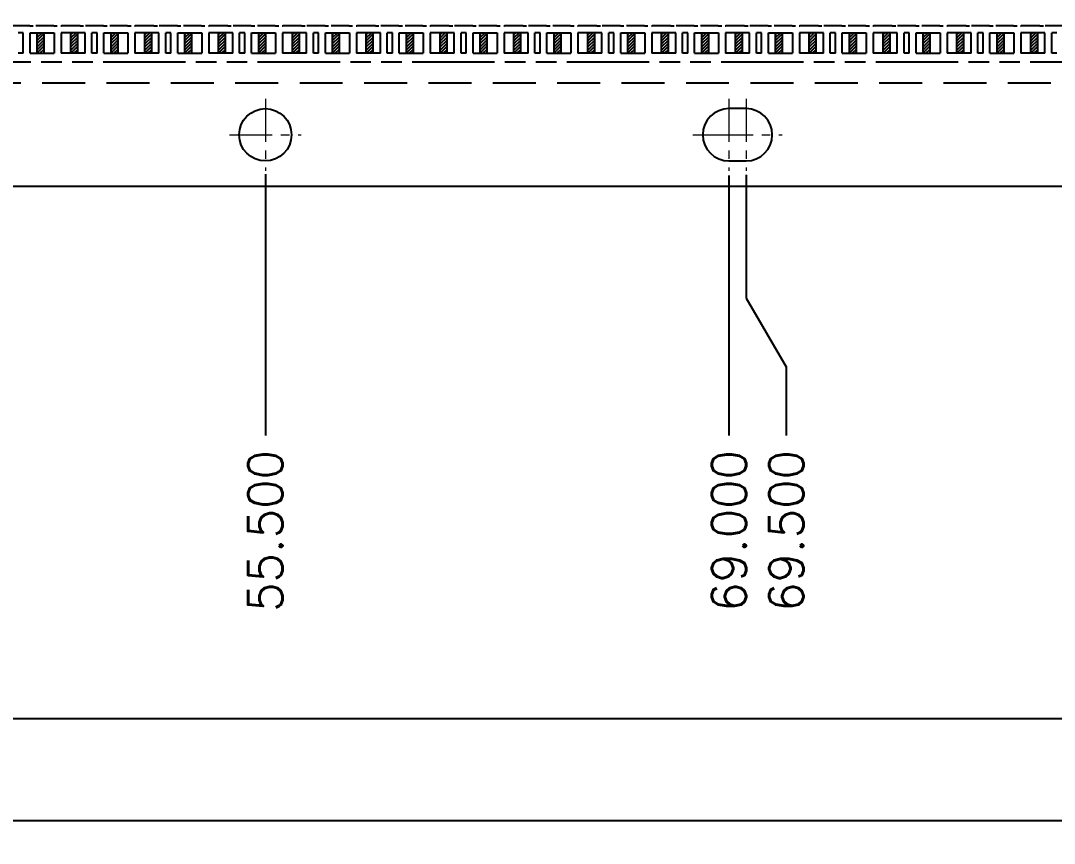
# Model space of a CAD drawing. Extents: x -338 to -53, y 67 to 196.
# Drawn here: x -153.74 to -123.64, y 93.92 to 117.88 of the extents above; entities that cross this region are included whole.
import ezdxf

# ---------------------------------------------------------------- set-up
doc = ezdxf.new("R2010")
doc.units = 0
for name, pattern in [('ACAD_ISO09W100', [45, 24, -3, 6, -3, 6, -3]), ('CENTER', [2, 1.25, -0.25, 0.25, -0.25]), ('HIDDEN', [0.375, 0.25, -0.125])]:
    doc.linetypes.add(name, pattern=pattern)
doc.layers.add('Center', color=1, linetype='CENTER', lineweight=0)
for name, color, linetype in [('dimension', 3, 'Continuous'), ('Etched Area', 4, 'Continuous'), ('Hidden', 4, 'HIDDEN'), ('Molding Line', 5, 'ACAD_ISO09W100'), ('Tape Line', 21, 'HIDDEN')]:
    doc.layers.add(name, color=color, linetype=linetype)
doc.styles.add('SIMPLEX', font='SIMPLEX')
doc.dimstyles.new('1', dxfattribs={"dimtxt": 1, "dimasz": 1, "dimexe": 0.3, "dimexo": 0.3, "dimgap": 0.3, "dimtad": 0, "dimdec": 3, "dimzin": 1, "dimdsep": 46, "dimtxsty": 'SIMPLEX', "dimcen": 0, "dimclrd": 256, "dimclre": 256, "dimclrt": 7, "dimadec": 0, "dimazin": 1, "dimtm": 1.25, "dimtfac": 1, "dimtdec": 3, "dimtmove": 0, "dimatfit": 0, "dimfxl": 1, "dimtolj": 1, "dimtzin": 0, "dimlwd": -1, "dimlwe": -1, "dimarcsym": 1})
pattern_1 = [(45, (385.00187, 309.09846), (-0.0449012806, 0.0449012806), [])]
pattern_2 = [(45, (387.15187, 309.09846), (-0.0449012806, 0.0449012806), [])]
pattern_3 = [(45, (389.30187, 309.09846), (-0.0449012806, 0.0449012806), [])]
pattern_4 = [(45, (391.45187, 309.09846), (-0.0449012806, 0.0449012806), [])]
pattern_5 = [(45, (393.60187, 309.09846), (-0.0449012806, 0.0449012806), [])]
pattern_6 = [(45, (395.75187, 309.09846), (-0.0449012806, 0.0449012806), [])]
pattern_7 = [(45, (397.90187, 309.09846), (-0.0449012806, 0.0449012806), [])]
pattern_8 = [(45, (400.05187, 309.09846), (-0.0449012806, 0.0449012806), [])]
pattern_9 = [(45, (402.20187, 309.09846), (-0.0449012806, 0.0449012806), [])]
pattern_10 = [(45, (404.35187, 309.09846), (-0.0449012806, 0.0449012806), [])]
pattern_11 = [(45, (406.50187, 309.09846), (-0.0449012806, 0.0449012806), [])]
pattern_12 = [(45, (408.65187, 309.09846), (-0.0449012806, 0.0449012806), [])]
pattern_13 = [(45, (410.80187, 309.09846), (-0.0449012806, 0.0449012806), [])]
pattern_14 = [(45, (412.95187, 309.09846), (-0.0449012806, 0.0449012806), [])]

# ---------------------------------------------------------------- blocks, each defined once
blk = doc.blocks.new('*D4')
at = {"layer": 'Defpoints', "color": 0, "transparency": 16777216}
for p in [(2420.128, 1904.188), (2660.578, 1904.154), (2660.578, 1884.768)]:
    blk.add_point(p, dxfattribs=at)
at = {"layer": 'dimension', "transparency": 16777216}
for p, q in [((2420.128, 1903.888), (2420.128, 1884.468)), ((2660.578, 1903.854), (2660.578, 1884.468)), ((2421.128, 1884.768), (2534.356, 1884.768)), ((2659.578, 1884.768), (2551.099, 1884.768))]:
    blk.add_line(p, q, dxfattribs=at)
for points in [[(2421.128, 1884.935), (2421.128, 1884.602), (2420.128, 1884.768)], [(2659.578, 1884.935), (2659.578, 1884.602), (2660.578, 1884.768)]]:
    blk.add_solid(points, dxfattribs=at)
at = {"layer": 'dimension', "color": 7, "transparency": 16777216, "insert": (2542.728, 1884.768), "char_height": 1, "attachment_point": 5, "style": 'SIMPLEX'}
blk.add_mtext('\\A1;240.450 (MOLD LINE)', dxfattribs=at)
blk = doc.blocks.new('*D11')
at = {"layer": 'Defpoints', "color": 0, "transparency": 16777216}
for p in [(2416.103, 1901.617), (2666.103, 1901.617), (2666.103, 1881.793)]:
    blk.add_point(p, dxfattribs=at)
at = {"layer": 'dimension', "transparency": 16777216}
for p, q in [((2416.103, 1901.317), (2416.103, 1881.493)), ((2666.103, 1901.317), (2666.103, 1881.493)), ((2417.103, 1881.793), (2535.488, 1881.793)), ((2665.103, 1881.793), (2547.326, 1881.793))]:
    blk.add_line(p, q, dxfattribs=at)
for points in [[(2417.103, 1881.96), (2417.103, 1881.626), (2416.103, 1881.793)], [(2665.103, 1881.96), (2665.103, 1881.626), (2666.103, 1881.793)]]:
    blk.add_solid(points, dxfattribs=at)
at = {"layer": 'dimension', "color": 7, "transparency": 16777216, "insert": (2541.407, 1881.793), "char_height": 1, "attachment_point": 5, "style": 'SIMPLEX'}
blk.add_mtext('\\A1;250.000±0.100', dxfattribs=at)
blk = doc.blocks.new('*D46')
at = {"layer": 'Defpoints', "color": 0, "transparency": 16777216}
for p in [(2540.353, 1935.274), (2595.853, 1900.925), (2595.853, 1893.012)]:
    blk.add_point(p, dxfattribs=at)
at = {"layer": 'dimension', "transparency": 16777216}
blk.add_line((2595.853, 1900.625), (2595.853, 1893.012), dxfattribs=at)
at = {"layer": 'dimension', "color": 7, "transparency": 16777216, "insert": (2595.853, 1890.236), "char_height": 1, "attachment_point": 5, "rotation": 90, "style": 'SIMPLEX'}
blk.add_mtext('\\A1;55.500', dxfattribs=at)
blk = doc.blocks.new('*D47')
at = {"layer": 'Defpoints', "color": 0, "transparency": 16777216}
for p in [(2540.353, 1935.274), (2609.353, 1900.893), (2609.353, 1893.012)]:
    blk.add_point(p, dxfattribs=at)
at = {"layer": 'dimension', "transparency": 16777216}
blk.add_line((2609.353, 1900.593), (2609.353, 1893.012), dxfattribs=at)
at = {"layer": 'dimension', "color": 7, "transparency": 16777216, "insert": (2609.353, 1890.236), "char_height": 1, "attachment_point": 5, "rotation": 90, "style": 'SIMPLEX'}
blk.add_mtext('\\A1;69.000', dxfattribs=at)
blk = doc.blocks.new('*D48')
at = {"layer": 'Defpoints', "color": 0, "transparency": 16777216}
for p in [(2540.353, 1935.274), (2609.853, 1900.91), (2611.024, 1893.012)]:
    blk.add_point(p, dxfattribs=at)
at = {"layer": 'dimension', "transparency": 16777216}
for p, q in [((2609.853, 1900.61), (2609.853, 1897.012)), ((2609.853, 1897.012), (2611.024, 1895.012)), ((2611.024, 1895.012), (2611.024, 1893.012))]:
    blk.add_line(p, q, dxfattribs=at)
at = {"layer": 'dimension', "color": 7, "transparency": 16777216, "insert": (2611.024, 1890.236), "char_height": 1, "attachment_point": 5, "rotation": 90, "style": 'SIMPLEX'}
blk.add_mtext('\\A1;69.500', dxfattribs=at)
blk = doc.blocks.new('*D49')
at = {"layer": 'Defpoints', "color": 0, "transparency": 16777216}
for p in [(2540.353, 1935.274), (2656.853, 1900.932), (2656.853, 1893.012)]:
    blk.add_point(p, dxfattribs=at)
at = {"layer": 'dimension', "transparency": 16777216}
blk.add_line((2656.853, 1900.632), (2656.853, 1893.012), dxfattribs=at)
at = {"layer": 'dimension', "color": 7, "transparency": 16777216, "insert": (2656.853, 1889.95), "char_height": 1, "attachment_point": 5, "rotation": 90, "style": 'SIMPLEX'}
blk.add_mtext('\\A1;116.500', dxfattribs=at)
blk = doc.blocks.new('*D50')
at = {"layer": 'Defpoints', "color": 0, "transparency": 16777216}
for p in [(2540.353, 1935.274), (2659.678, 1904.294), (2659.679, 1893.012)]:
    blk.add_point(p, dxfattribs=at)
at = {"layer": 'dimension', "transparency": 16777216}
for p, q in [((2659.678, 1903.994), (2659.678, 1897.012)), ((2659.678, 1897.012), (2659.679, 1895.012)), ((2659.679, 1895.012), (2659.679, 1893.012))]:
    blk.add_line(p, q, dxfattribs=at)
at = {"layer": 'dimension', "color": 7, "transparency": 16777216, "insert": (2659.679, 1889.95), "char_height": 1, "attachment_point": 5, "rotation": 90, "style": 'SIMPLEX'}
blk.add_mtext('\\A1;119.325', dxfattribs=at)
blk = doc.blocks.new('*D61')
at = {"layer": 'Defpoints', "color": 0, "transparency": 16777216}
for p in [(2540.353, 1935.274), (2636.028, 1904.31), (2636.035, 1893.012)]:
    blk.add_point(p, dxfattribs=at)
at = {"layer": 'dimension', "transparency": 16777216}
for p, q in [((2636.028, 1904.01), (2636.028, 1897.012)), ((2636.028, 1897.012), (2636.035, 1895.012)), ((2636.035, 1895.012), (2636.035, 1893.012))]:
    blk.add_line(p, q, dxfattribs=at)
at = {"layer": 'dimension', "color": 7, "transparency": 16777216, "insert": (2636.035, 1890.236), "char_height": 1, "attachment_point": 5, "rotation": 90, "style": 'SIMPLEX'}
blk.add_mtext('\\A1;95.675', dxfattribs=at)
blk = doc.blocks.new('*D66')
at = {"layer": 'Defpoints', "color": 0, "transparency": 16777216}
for p in [(2540.353, 1935.274), (2659.827, 1904.449), (2673.632, 1904.449)]:
    blk.add_point(p, dxfattribs=at)
at = {"layer": 'dimension', "transparency": 16777216}
blk.add_line((2660.127, 1904.449), (2673.632, 1904.449), dxfattribs=at)
at = {"layer": 'dimension', "color": 7, "transparency": 16777216, "insert": (2676.408, 1904.449), "char_height": 1, "attachment_point": 5, "style": 'SIMPLEX'}
blk.add_mtext('\\A1;30.825', dxfattribs=at)

msp = doc.modelspace()

# ---------------------------------------------------------------- hatches: boundary and pattern name
at = {"layer": 'Etched Area'}
h = msp.add_hatch(dxfattribs=at)
h.set_pattern_fill('ANSI31', color=256, scale=0.02)
h.set_pattern_definition(pattern_1)
h.paths.add_polyline_path([(-153.0555, 117.5277), (-153.2555, 117.5277), (-153.2555, 116.9277), (-153.0555, 116.9277)])
h = msp.add_hatch(dxfattribs=at)
h.set_pattern_fill('ANSI31', color=256, scale=0.02)
h.set_pattern_definition(pattern_1)
h.paths.add_polyline_path([(-152.0755, 117.5277), (-152.2755, 117.5277), (-152.2755, 116.9277), (-152.0755, 116.9277)])
h = msp.add_hatch(dxfattribs=at)
h.set_pattern_fill('ANSI31', color=256, scale=0.02)
h.set_pattern_definition(pattern_2)
h.paths.add_polyline_path([(-150.9055, 117.5277), (-151.1055, 117.5277), (-151.1055, 116.9277), (-150.9055, 116.9277)])
h = msp.add_hatch(dxfattribs=at)
h.set_pattern_fill('ANSI31', color=256, scale=0.02)
h.set_pattern_definition(pattern_2)
h.paths.add_polyline_path([(-149.9255, 117.5277), (-150.1255, 117.5277), (-150.1255, 116.9277), (-149.9255, 116.9277)])
h = msp.add_hatch(dxfattribs=at)
h.set_pattern_fill('ANSI31', color=256, scale=0.02)
h.set_pattern_definition(pattern_3)
h.paths.add_polyline_path([(-148.7555, 117.5277), (-148.9555, 117.5277), (-148.9555, 116.9277), (-148.7555, 116.9277)])
h = msp.add_hatch(dxfattribs=at)
h.set_pattern_fill('ANSI31', color=256, scale=0.02)
h.set_pattern_definition(pattern_3)
h.paths.add_polyline_path([(-147.7755, 117.5277), (-147.9755, 117.5277), (-147.9755, 116.9277), (-147.7755, 116.9277)])
h = msp.add_hatch(dxfattribs=at)
h.set_pattern_fill('ANSI31', color=256, scale=0.02)
h.set_pattern_definition(pattern_4)
h.paths.add_polyline_path([(-146.6055, 117.5277), (-146.8055, 117.5277), (-146.8055, 116.9277), (-146.6055, 116.9277)])
h = msp.add_hatch(dxfattribs=at)
h.set_pattern_fill('ANSI31', color=256, scale=0.02)
h.set_pattern_definition(pattern_4)
h.paths.add_polyline_path([(-145.6255, 117.5277), (-145.8255, 117.5277), (-145.8255, 116.9277), (-145.6255, 116.9277)])
h = msp.add_hatch(dxfattribs=at)
h.set_pattern_fill('ANSI31', color=256, scale=0.02)
h.set_pattern_definition(pattern_5)
h.paths.add_polyline_path([(-144.4555, 117.5277), (-144.6555, 117.5277), (-144.6555, 116.9277), (-144.4555, 116.9277)])
h = msp.add_hatch(dxfattribs=at)
h.set_pattern_fill('ANSI31', color=256, scale=0.02)
h.set_pattern_definition(pattern_5)
h.paths.add_polyline_path([(-143.4755, 117.5277), (-143.6755, 117.5277), (-143.6755, 116.9277), (-143.4755, 116.9277)])
h = msp.add_hatch(dxfattribs=at)
h.set_pattern_fill('ANSI31', color=256, scale=0.02)
h.set_pattern_definition(pattern_6)
h.paths.add_polyline_path([(-142.3055, 117.5277), (-142.5055, 117.5277), (-142.5055, 116.9277), (-142.3055, 116.9277)])
h = msp.add_hatch(dxfattribs=at)
h.set_pattern_fill('ANSI31', color=256, scale=0.02)
h.set_pattern_definition(pattern_6)
h.paths.add_polyline_path([(-141.3255, 117.5277), (-141.5255, 117.5277), (-141.5255, 116.9277), (-141.3255, 116.9277)])
h = msp.add_hatch(dxfattribs=at)
h.set_pattern_fill('ANSI31', color=256, scale=0.02)
h.set_pattern_definition(pattern_7)
h.paths.add_polyline_path([(-140.1555, 117.5277), (-140.3555, 117.5277), (-140.3555, 116.9277), (-140.1555, 116.9277)])
h = msp.add_hatch(dxfattribs=at)
h.set_pattern_fill('ANSI31', color=256, scale=0.02)
h.set_pattern_definition(pattern_7)
h.paths.add_polyline_path([(-139.1755, 117.5277), (-139.3755, 117.5277), (-139.3755, 116.9277), (-139.1755, 116.9277)])
h = msp.add_hatch(dxfattribs=at)
h.set_pattern_fill('ANSI31', color=256, scale=0.02)
h.set_pattern_definition(pattern_8)
h.paths.add_polyline_path([(-138.0055, 117.5277), (-138.2055, 117.5277), (-138.2055, 116.9277), (-138.0055, 116.9277)])
h = msp.add_hatch(dxfattribs=at)
h.set_pattern_fill('ANSI31', color=256, scale=0.02)
h.set_pattern_definition(pattern_8)
h.paths.add_polyline_path([(-137.0255, 117.5277), (-137.2255, 117.5277), (-137.2255, 116.9277), (-137.0255, 116.9277)])
h = msp.add_hatch(dxfattribs=at)
h.set_pattern_fill('ANSI31', color=256, scale=0.02)
h.set_pattern_definition(pattern_9)
h.paths.add_polyline_path([(-135.8555, 117.5277), (-136.0555, 117.5277), (-136.0555, 116.9277), (-135.8555, 116.9277)])
h = msp.add_hatch(dxfattribs=at)
h.set_pattern_fill('ANSI31', color=256, scale=0.02)
h.set_pattern_definition(pattern_9)
h.paths.add_polyline_path([(-134.8755, 117.5277), (-135.0755, 117.5277), (-135.0755, 116.9277), (-134.8755, 116.9277)])
h = msp.add_hatch(dxfattribs=at)
h.set_pattern_fill('ANSI31', color=256, scale=0.02)
h.set_pattern_definition(pattern_10)
h.paths.add_polyline_path([(-133.7055, 117.5277), (-133.9055, 117.5277), (-133.9055, 116.9277), (-133.7055, 116.9277)])
h = msp.add_hatch(dxfattribs=at)
h.set_pattern_fill('ANSI31', color=256, scale=0.02)
h.set_pattern_definition(pattern_10)
h.paths.add_polyline_path([(-132.7255, 117.5277), (-132.9255, 117.5277), (-132.9255, 116.9277), (-132.7255, 116.9277)])
h = msp.add_hatch(dxfattribs=at)
h.set_pattern_fill('ANSI31', color=256, scale=0.02)
h.set_pattern_definition(pattern_11)
h.paths.add_polyline_path([(-131.5555, 117.5277), (-131.7555, 117.5277), (-131.7555, 116.9277), (-131.5555, 116.9277)])
h = msp.add_hatch(dxfattribs=at)
h.set_pattern_fill('ANSI31', color=256, scale=0.02)
h.set_pattern_definition(pattern_11)
h.paths.add_polyline_path([(-130.5755, 117.5277), (-130.7755, 117.5277), (-130.7755, 116.9277), (-130.5755, 116.9277)])
h = msp.add_hatch(dxfattribs=at)
h.set_pattern_fill('ANSI31', color=256, scale=0.02)
h.set_pattern_definition(pattern_12)
h.paths.add_polyline_path([(-129.4055, 117.5277), (-129.6055, 117.5277), (-129.6055, 116.9277), (-129.4055, 116.9277)])
h = msp.add_hatch(dxfattribs=at)
h.set_pattern_fill('ANSI31', color=256, scale=0.02)
h.set_pattern_definition(pattern_12)
h.paths.add_polyline_path([(-128.4255, 117.5277), (-128.6255, 117.5277), (-128.6255, 116.9277), (-128.4255, 116.9277)])
h = msp.add_hatch(dxfattribs=at)
h.set_pattern_fill('ANSI31', color=256, scale=0.02)
h.set_pattern_definition(pattern_13)
h.paths.add_polyline_path([(-127.2555, 117.5277), (-127.4555, 117.5277), (-127.4555, 116.9277), (-127.2555, 116.9277)])
h = msp.add_hatch(dxfattribs=at)
h.set_pattern_fill('ANSI31', color=256, scale=0.02)
h.set_pattern_definition(pattern_13)
h.paths.add_polyline_path([(-126.2755, 117.5277), (-126.4755, 117.5277), (-126.4755, 116.9277), (-126.2755, 116.9277)])
h = msp.add_hatch(dxfattribs=at)
h.set_pattern_fill('ANSI31', color=256, scale=0.02)
h.set_pattern_definition(pattern_14)
h.paths.add_polyline_path([(-125.1055, 117.5277), (-125.3055, 117.5277), (-125.3055, 116.9277), (-125.1055, 116.9277)])
h = msp.add_hatch(dxfattribs=at)
h.set_pattern_fill('ANSI31', color=256, scale=0.02)
h.set_pattern_definition(pattern_14)
h.paths.add_polyline_path([(-124.1255, 117.5277), (-124.3255, 117.5277), (-124.3255, 116.9277), (-124.1255, 116.9277)])

# ---------------------------------------------------------------- linework, layer by layer
for p, q in [((-153.4755, 117.7277), (-154.0055, 117.7277)), ((-152.7755, 117.7277), (-153.2955, 117.7277)), ((-152.0105, 117.7277), (-152.5555, 117.7277)), ((-151.3255, 117.7277), (-151.8555, 117.7277)), ((-150.6255, 117.7277), (-151.1455, 117.7277)), ((-149.8605, 117.7277), (-150.4055, 117.7277)), ((-149.1755, 117.7277), (-149.7055, 117.7277)), ((-148.4755, 117.7277), (-148.9955, 117.7277)), ((-147.7105, 117.7277), (-148.2555, 117.7277)), ((-147.0255, 117.7277), (-147.5555, 117.7277)), ((-146.3255, 117.7277), (-146.8455, 117.7277)), ((-145.5605, 117.7277), (-146.1055, 117.7277)), ((-144.8755, 117.7277), (-145.4055, 117.7277)), ((-144.1755, 117.7277), (-144.6955, 117.7277)), ((-143.4105, 117.7277), (-143.9555, 117.7277)), ((-142.7255, 117.7277), (-143.2555, 117.7277)), ((-142.0255, 117.7277), (-142.5455, 117.7277)), ((-141.2605, 117.7277), (-141.8055, 117.7277)), ((-140.5755, 117.7277), (-141.1055, 117.7277)), ((-139.8755, 117.7277), (-140.3955, 117.7277)), ((-139.1105, 117.7277), (-139.6555, 117.7277)), ((-138.4255, 117.7277), (-138.9555, 117.7277)), ((-137.7255, 117.7277), (-138.2455, 117.7277)), ((-136.9605, 117.7277), (-137.5055, 117.7277)), ((-136.2755, 117.7277), (-136.8055, 117.7277)), ((-135.5755, 117.7277), (-136.0955, 117.7277)), ((-134.8105, 117.7277), (-135.3555, 117.7277)), ((-134.1255, 117.7277), (-134.6555, 117.7277)), ((-133.4255, 117.7277), (-133.9455, 117.7277)), ((-132.6605, 117.7277), (-133.2055, 117.7277)), ((-131.9755, 117.7277), (-132.5055, 117.7277)), ((-131.2755, 117.7277), (-131.7955, 117.7277)), ((-130.5105, 117.7277), (-131.0555, 117.7277)), ((-129.8255, 117.7277), (-130.3555, 117.7277)), ((-129.1255, 117.7277), (-129.6455, 117.7277)), ((-128.3605, 117.7277), (-128.9055, 117.7277)), ((-127.6755, 117.7277), (-128.2055, 117.7277)), ((-126.9755, 117.7277), (-127.4955, 117.7277)), ((-126.2105, 117.7277), (-126.7555, 117.7277)), ((-125.5255, 117.7277), (-126.0555, 117.7277)), ((-124.8255, 117.7277), (-125.3455, 117.7277)), ((-124.0605, 117.7277), (-124.6055, 117.7277)), ((-123.3755, 117.7277), (-123.9055, 117.7277)), ((-153.6655, 117.5277), (-153.8155, 117.5277)), ((-153.6655, 116.9277), (-153.6655, 117.5277)), ((-153.4655, 116.9277), (-153.4655, 117.5277)), ((-153.4655, 117.5277), (-152.7655, 117.5277)), ((-153.2555, 116.9277), (-153.2555, 117.5277)), ((-153.0555, 116.9277), (-153.0555, 117.5277)), ((-152.7655, 117.5277), (-152.7655, 116.9277)), ((-151.8655, 117.5277), (-152.5655, 117.5277)), ((-152.5655, 117.5277), (-152.5655, 116.9277)), ((-152.2755, 116.9277), (-152.2755, 117.5277)), ((-152.0755, 116.9277), (-152.0755, 117.5277)), ((-151.8655, 116.9277), (-151.8655, 117.5277)), ((-151.5155, 117.5277), (-151.6655, 117.5277)), ((-151.6655, 116.9277), (-151.6655, 117.5277)), ((-151.5155, 116.9277), (-151.5155, 117.5277)), ((-151.3155, 116.9277), (-151.3155, 117.5277)), ((-151.3155, 117.5277), (-150.6155, 117.5277)), ((-151.1055, 116.9277), (-151.1055, 117.5277)), ((-150.9055, 116.9277), (-150.9055, 117.5277)), ((-150.6155, 117.5277), (-150.6155, 116.9277)), ((-149.7155, 117.5277), (-150.4155, 117.5277)), ((-150.4155, 117.5277), (-150.4155, 116.9277)), ((-150.1255, 116.9277), (-150.1255, 117.5277)), ((-149.9255, 116.9277), (-149.9255, 117.5277)), ((-149.7155, 116.9277), (-149.7155, 117.5277)), ((-149.3655, 117.5277), (-149.5155, 117.5277)), ((-149.5155, 116.9277), (-149.5155, 117.5277)), ((-149.3655, 116.9277), (-149.3655, 117.5277)), ((-149.1655, 116.9277), (-149.1655, 117.5277)), ((-149.1655, 117.5277), (-148.4655, 117.5277)), ((-148.9555, 116.9277), (-148.9555, 117.5277)), ((-148.7555, 116.9277), (-148.7555, 117.5277)), ((-148.4655, 117.5277), (-148.4655, 116.9277)), ((-147.5655, 117.5277), (-148.2655, 117.5277)), ((-148.2655, 117.5277), (-148.2655, 116.9277)), ((-147.9755, 116.9277), (-147.9755, 117.5277)), ((-147.7755, 116.9277), (-147.7755, 117.5277)), ((-147.5655, 116.9277), (-147.5655, 117.5277)), ((-147.2155, 117.5277), (-147.3655, 117.5277)), ((-147.3655, 116.9277), (-147.3655, 117.5277)), ((-147.2155, 116.9277), (-147.2155, 117.5277)), ((-147.0155, 116.9277), (-147.0155, 117.5277)), ((-147.0155, 117.5277), (-146.3155, 117.5277)), ((-146.8055, 116.9277), (-146.8055, 117.5277)), ((-146.6055, 116.9277), (-146.6055, 117.5277)), ((-146.3155, 117.5277), (-146.3155, 116.9277)), ((-145.4155, 117.5277), (-146.1155, 117.5277)), ((-146.1155, 117.5277), (-146.1155, 116.9277)), ((-145.8255, 116.9277), (-145.8255, 117.5277)), ((-145.6255, 116.9277), (-145.6255, 117.5277)), ((-145.4155, 116.9277), (-145.4155, 117.5277)), ((-145.0655, 117.5277), (-145.2155, 117.5277)), ((-145.2155, 116.9277), (-145.2155, 117.5277)), ((-145.0655, 116.9277), (-145.0655, 117.5277)), ((-144.8655, 116.9277), (-144.8655, 117.5277)), ((-144.8655, 117.5277), (-144.1655, 117.5277)), ((-144.6555, 116.9277), (-144.6555, 117.5277)), ((-144.4555, 116.9277), (-144.4555, 117.5277)), ((-144.1655, 117.5277), (-144.1655, 116.9277)), ((-143.2655, 117.5277), (-143.9655, 117.5277)), ((-143.9655, 117.5277), (-143.9655, 116.9277)), ((-143.6755, 116.9277), (-143.6755, 117.5277)), ((-143.4755, 116.9277), (-143.4755, 117.5277)), ((-143.2655, 116.9277), (-143.2655, 117.5277)), ((-142.9155, 117.5277), (-143.0655, 117.5277)), ((-143.0655, 116.9277), (-143.0655, 117.5277)), ((-142.9155, 116.9277), (-142.9155, 117.5277)), ((-142.7155, 116.9277), (-142.7155, 117.5277)), ((-142.7155, 117.5277), (-142.0155, 117.5277)), ((-142.5055, 116.9277), (-142.5055, 117.5277)), ((-142.3055, 116.9277), (-142.3055, 117.5277)), ((-142.0155, 117.5277), (-142.0155, 116.9277)), ((-141.1155, 117.5277), (-141.8155, 117.5277)), ((-141.8155, 117.5277), (-141.8155, 116.9277)), ((-141.5255, 116.9277), (-141.5255, 117.5277)), ((-141.3255, 116.9277), (-141.3255, 117.5277)), ((-141.1155, 116.9277), (-141.1155, 117.5277)), ((-140.7655, 117.5277), (-140.9155, 117.5277)), ((-140.9155, 116.9277), (-140.9155, 117.5277)), ((-140.7655, 116.9277), (-140.7655, 117.5277)), ((-140.5655, 116.9277), (-140.5655, 117.5277)), ((-140.5655, 117.5277), (-139.8655, 117.5277)), ((-140.3555, 116.9277), (-140.3555, 117.5277)), ((-140.1555, 116.9277), (-140.1555, 117.5277)), ((-139.8655, 117.5277), (-139.8655, 116.9277)), ((-138.9655, 117.5277), (-139.6655, 117.5277)), ((-139.6655, 117.5277), (-139.6655, 116.9277)), ((-139.3755, 116.9277), (-139.3755, 117.5277)), ((-139.1755, 116.9277), (-139.1755, 117.5277)), ((-138.9655, 116.9277), (-138.9655, 117.5277)), ((-138.6155, 117.5277), (-138.7655, 117.5277)), ((-138.7655, 116.9277), (-138.7655, 117.5277)), ((-138.6155, 116.9277), (-138.6155, 117.5277)), ((-138.4155, 116.9277), (-138.4155, 117.5277)), ((-138.4155, 117.5277), (-137.7155, 117.5277)), ((-138.2055, 116.9277), (-138.2055, 117.5277)), ((-138.0055, 116.9277), (-138.0055, 117.5277)), ((-137.7155, 117.5277), (-137.7155, 116.9277)), ((-136.8155, 117.5277), (-137.5155, 117.5277)), ((-137.5155, 117.5277), (-137.5155, 116.9277)), ((-137.2255, 116.9277), (-137.2255, 117.5277)), ((-137.0255, 116.9277), (-137.0255, 117.5277)), ((-136.8155, 116.9277), (-136.8155, 117.5277)), ((-136.4655, 117.5277), (-136.6155, 117.5277)), ((-136.6155, 116.9277), (-136.6155, 117.5277)), ((-136.4655, 116.9277), (-136.4655, 117.5277)), ((-136.2655, 116.9277), (-136.2655, 117.5277)), ((-136.2655, 117.5277), (-135.5655, 117.5277)), ((-136.0555, 116.9277), (-136.0555, 117.5277)), ((-135.8555, 116.9277), (-135.8555, 117.5277)), ((-135.5655, 117.5277), (-135.5655, 116.9277)), ((-134.6655, 117.5277), (-135.3655, 117.5277)), ((-135.3655, 117.5277), (-135.3655, 116.9277)), ((-135.0755, 116.9277), (-135.0755, 117.5277)), ((-134.8755, 116.9277), (-134.8755, 117.5277)), ((-134.6655, 116.9277), (-134.6655, 117.5277)), ((-134.3155, 117.5277), (-134.4655, 117.5277)), ((-134.4655, 116.9277), (-134.4655, 117.5277)), ((-134.3155, 116.9277), (-134.3155, 117.5277)), ((-134.1155, 116.9277), (-134.1155, 117.5277)), ((-134.1155, 117.5277), (-133.4155, 117.5277)), ((-133.9055, 116.9277), (-133.9055, 117.5277)), ((-133.7055, 116.9277), (-133.7055, 117.5277)), ((-133.4155, 117.5277), (-133.4155, 116.9277)), ((-132.5155, 117.5277), (-133.2155, 117.5277)), ((-133.2155, 117.5277), (-133.2155, 116.9277)), ((-132.9255, 116.9277), (-132.9255, 117.5277)), ((-132.7255, 116.9277), (-132.7255, 117.5277)), ((-132.5155, 116.9277), (-132.5155, 117.5277)), ((-132.1655, 117.5277), (-132.3155, 117.5277)), ((-132.3155, 116.9277), (-132.3155, 117.5277)), ((-132.1655, 116.9277), (-132.1655, 117.5277)), ((-131.9655, 116.9277), (-131.9655, 117.5277)), ((-131.9655, 117.5277), (-131.2655, 117.5277)), ((-131.7555, 116.9277), (-131.7555, 117.5277)), ((-131.5555, 116.9277), (-131.5555, 117.5277)), ((-131.2655, 117.5277), (-131.2655, 116.9277)), ((-130.3655, 117.5277), (-131.0655, 117.5277)), ((-131.0655, 117.5277), (-131.0655, 116.9277)), ((-130.7755, 116.9277), (-130.7755, 117.5277)), ((-130.5755, 116.9277), (-130.5755, 117.5277)), ((-130.3655, 116.9277), (-130.3655, 117.5277)), ((-130.0155, 117.5277), (-130.1655, 117.5277)), ((-130.1655, 116.9277), (-130.1655, 117.5277)), ((-130.0155, 116.9277), (-130.0155, 117.5277)), ((-129.8155, 116.9277), (-129.8155, 117.5277)), ((-129.8155, 117.5277), (-129.1155, 117.5277)), ((-129.6055, 116.9277), (-129.6055, 117.5277)), ((-129.4055, 116.9277), (-129.4055, 117.5277)), ((-129.1155, 117.5277), (-129.1155, 116.9277)), ((-128.2155, 117.5277), (-128.9155, 117.5277)), ((-128.9155, 117.5277), (-128.9155, 116.9277)), ((-128.6255, 116.9277), (-128.6255, 117.5277)), ((-128.4255, 116.9277), (-128.4255, 117.5277)), ((-128.2155, 116.9277), (-128.2155, 117.5277)), ((-127.8655, 117.5277), (-128.0155, 117.5277)), ((-128.0155, 116.9277), (-128.0155, 117.5277)), ((-127.8655, 116.9277), (-127.8655, 117.5277)), ((-127.6655, 116.9277), (-127.6655, 117.5277)), ((-127.6655, 117.5277), (-126.9655, 117.5277)), ((-127.4555, 116.9277), (-127.4555, 117.5277)), ((-127.2555, 116.9277), (-127.2555, 117.5277)), ((-126.9655, 117.5277), (-126.9655, 116.9277)), ((-126.0655, 117.5277), (-126.7655, 117.5277)), ((-126.7655, 117.5277), (-126.7655, 116.9277)), ((-126.4755, 116.9277), (-126.4755, 117.5277)), ((-126.2755, 116.9277), (-126.2755, 117.5277)), ((-126.0655, 116.9277), (-126.0655, 117.5277)), ((-125.7155, 117.5277), (-125.8655, 117.5277)), ((-125.8655, 116.9277), (-125.8655, 117.5277)), ((-125.7155, 116.9277), (-125.7155, 117.5277)), ((-125.5155, 116.9277), (-125.5155, 117.5277)), ((-125.5155, 117.5277), (-124.8155, 117.5277)), ((-125.3055, 116.9277), (-125.3055, 117.5277)), ((-125.1055, 116.9277), (-125.1055, 117.5277)), ((-124.8155, 117.5277), (-124.8155, 116.9277)), ((-123.9155, 117.5277), (-124.6155, 117.5277)), ((-124.6155, 117.5277), (-124.6155, 116.9277)), ((-124.3255, 116.9277), (-124.3255, 117.5277)), ((-124.1255, 116.9277), (-124.1255, 117.5277)), ((-123.9155, 116.9277), (-123.9155, 117.5277)), ((-123.5655, 117.5277), (-123.7155, 117.5277)), ((-123.7155, 116.9277), (-123.7155, 117.5277)), ((-153.6655, 116.9277), (-153.8155, 116.9277)), ((-153.4655, 116.9277), (-152.7655, 116.9277)), ((-151.8655, 116.9277), (-152.5655, 116.9277)), ((-151.5155, 116.9277), (-151.6655, 116.9277)), ((-151.3155, 116.9277), (-150.6155, 116.9277)), ((-149.7155, 116.9277), (-150.4155, 116.9277)), ((-149.3655, 116.9277), (-149.5155, 116.9277)), ((-149.1655, 116.9277), (-148.4655, 116.9277)), ((-147.5655, 116.9277), (-148.2655, 116.9277)), ((-147.2155, 116.9277), (-147.3655, 116.9277)), ((-147.0155, 116.9277), (-146.3155, 116.9277)), ((-145.4155, 116.9277), (-146.1155, 116.9277)), ((-145.0655, 116.9277), (-145.2155, 116.9277)), ((-144.8655, 116.9277), (-144.1655, 116.9277)), ((-143.2655, 116.9277), (-143.9655, 116.9277)), ((-142.9155, 116.9277), (-143.0655, 116.9277)), ((-142.7155, 116.9277), (-142.0155, 116.9277)), ((-141.1155, 116.9277), (-141.8155, 116.9277)), ((-140.7655, 116.9277), (-140.9155, 116.9277)), ((-140.5655, 116.9277), (-139.8655, 116.9277)), ((-138.9655, 116.9277), (-139.6655, 116.9277)), ((-138.6155, 116.9277), (-138.7655, 116.9277)), ((-138.4155, 116.9277), (-137.7155, 116.9277)), ((-136.8155, 116.9277), (-137.5155, 116.9277)), ((-136.4655, 116.9277), (-136.6155, 116.9277)), ((-136.2655, 116.9277), (-135.5655, 116.9277)), ((-134.6655, 116.9277), (-135.3655, 116.9277)), ((-134.3155, 116.9277), (-134.4655, 116.9277)), ((-134.1155, 116.9277), (-133.4155, 116.9277)), ((-132.5155, 116.9277), (-133.2155, 116.9277)), ((-132.1655, 116.9277), (-132.3155, 116.9277)), ((-131.9655, 116.9277), (-131.2655, 116.9277)), ((-130.3655, 116.9277), (-131.0655, 116.9277)), ((-130.0155, 116.9277), (-130.1655, 116.9277)), ((-129.8155, 116.9277), (-129.1155, 116.9277)), ((-128.2155, 116.9277), (-128.9155, 116.9277)), ((-127.8655, 116.9277), (-128.0155, 116.9277)), ((-127.6655, 116.9277), (-126.9655, 116.9277)), ((-126.0655, 116.9277), (-126.7655, 116.9277)), ((-125.7155, 116.9277), (-125.8655, 116.9277)), ((-125.5155, 116.9277), (-124.8155, 116.9277)), ((-123.9155, 116.9277), (-124.6155, 116.9277)), ((-123.5655, 116.9277), (-123.7155, 116.9277)), ((-132.6155, 115.3147), (-133.1155, 115.3147)), ((-132.6155, 115.3147), (-133.1155, 115.3147)), ((-133.1155, 113.7907), (-132.6155, 113.7907)), ((-133.1155, 113.7907), (-132.6155, 113.7907)), ((-324.3655, 113.0527), (-78.3655, 113.0527))]:
    msp.add_line(p, q)
msp.add_circle((-146.6155, 114.5527), 0.762)
msp.add_circle((-146.6155, 114.5527), 0.762)
for centre, start, end in [((-133.1155, 114.5527), 90, 270), ((-133.1155, 114.5527), 90, 270), ((-132.6155, 114.5527), 270, 90), ((-132.6155, 114.5527), 270, 90)]:
    msp.add_arc(centre, 0.762, start, end)
at = {"layer": 'Center'}
for p, q in [((-146.6155, 115.5996), (-146.6155, 113.5058)), ((-133.1155, 115.5996), (-133.1155, 113.5058)), ((-132.6155, 115.5996), (-132.6155, 113.5058)), ((-147.6624, 114.5527), (-145.5686, 114.5527)), ((-134.1624, 114.5527), (-132.0686, 114.5527)), ((-133.6624, 114.5527), (-131.5686, 114.5527))]:
    msp.add_line(p, q, dxfattribs=at)
at = {"layer": 'Hidden', "ltscale": 0.3}
for p, q in [((-153.4755, 117.7277), (-153.2955, 117.7277)), ((-152.7755, 117.7277), (-152.5555, 117.7277)), ((-152.0105, 117.7277), (-151.8555, 117.7277)), ((-151.3255, 117.7277), (-151.1455, 117.7277)), ((-150.6255, 117.7277), (-150.4055, 117.7277)), ((-149.8605, 117.7277), (-149.7055, 117.7277)), ((-149.1755, 117.7277), (-148.9955, 117.7277)), ((-148.4755, 117.7277), (-148.2555, 117.7277)), ((-147.7105, 117.7277), (-147.5555, 117.7277)), ((-147.0255, 117.7277), (-146.8455, 117.7277)), ((-146.3255, 117.7277), (-146.1055, 117.7277)), ((-145.5605, 117.7277), (-145.4055, 117.7277)), ((-144.8755, 117.7277), (-144.6955, 117.7277)), ((-144.1755, 117.7277), (-143.9555, 117.7277)), ((-143.4105, 117.7277), (-143.2555, 117.7277)), ((-142.7255, 117.7277), (-142.5455, 117.7277)), ((-142.0255, 117.7277), (-141.8055, 117.7277)), ((-141.2605, 117.7277), (-141.1055, 117.7277)), ((-140.5755, 117.7277), (-140.3955, 117.7277)), ((-139.8755, 117.7277), (-139.6555, 117.7277)), ((-139.1105, 117.7277), (-138.9555, 117.7277)), ((-138.4255, 117.7277), (-138.2455, 117.7277)), ((-137.7255, 117.7277), (-137.5055, 117.7277)), ((-136.9605, 117.7277), (-136.8055, 117.7277)), ((-136.2755, 117.7277), (-136.0955, 117.7277)), ((-135.5755, 117.7277), (-135.3555, 117.7277)), ((-134.8105, 117.7277), (-134.6555, 117.7277)), ((-134.1255, 117.7277), (-133.9455, 117.7277)), ((-133.4255, 117.7277), (-133.2055, 117.7277)), ((-132.6605, 117.7277), (-132.5055, 117.7277)), ((-131.9755, 117.7277), (-131.7955, 117.7277)), ((-131.2755, 117.7277), (-131.0555, 117.7277)), ((-130.5105, 117.7277), (-130.3555, 117.7277)), ((-129.8255, 117.7277), (-129.6455, 117.7277)), ((-129.1255, 117.7277), (-128.9055, 117.7277)), ((-128.3605, 117.7277), (-128.2055, 117.7277)), ((-127.6755, 117.7277), (-127.4955, 117.7277)), ((-126.9755, 117.7277), (-126.7555, 117.7277)), ((-126.2105, 117.7277), (-126.0555, 117.7277)), ((-125.5255, 117.7277), (-125.3455, 117.7277)), ((-124.8255, 117.7277), (-124.6055, 117.7277)), ((-124.0605, 117.7277), (-123.9055, 117.7277))]:
    msp.add_line(p, q, dxfattribs=at)
at = {"layer": 'Molding Line', "ltscale": 0.1}
msp.add_line((-322.3405, 116.6777), (-81.8905, 116.6777), dxfattribs=at)
at = {"layer": 'Tape Line', "color": 21, "ltscale": 5}
msp.add_line((-76.8655, 116.0527), (-325.8655, 116.0527), dxfattribs=at)

# ---------------------------------------------------------------- dimensions: what is measured, and where the dimension line sits
at = {"layer": 'dimension'}
for feature_location, offset, dtype, picture, middle in [((-146.6155, 113.7037), (0, -7.9126), 1, '*D46', (-146.6155, 103.015)), ((-133.1155, 113.6718), (0, -7.8806), 1, '*D47', (-133.1155, 103.015)), ((-132.6155, 113.6888), (1.1704, -7.8976), 1, '*D48', (-131.4451, 103.015)), ((-85.6155, 113.7111), (0, -7.92), 1, '*D49', (-85.6155, 102.7293)), ((-82.7905, 117.0728), (0.0007, -11.2817), 1, '*D50', (-82.7898, 102.7293)), ((-106.4405, 117.0887), (0.0062, -11.2975), 1, '*D61', (-106.4342, 103.015)), ((-82.6414, 117.2277), (13.8045, 0), 0, '*D66', (-66.0607, 117.2277))]:
    dim = msp.add_ordinate_dim(feature_location=feature_location, offset=offset, dtype=dtype, origin=(-202.1155, 148.0527), dimstyle='1', dxfattribs=at)
    dim.commit()
    dim.dimension.update_dxf_attribs({"geometry": picture, "text_midpoint": middle, "insert": (-2742.4689, -1787.2212)})
dim = msp.add_linear_dim(base=(-81.8905, 97.5472), p1=(-322.3405, 116.9664), p2=(-81.8905, 116.9329), angle=0, text='<> (MOLD LINE)', dimstyle='1', dxfattribs=at)
dim.commit()
dim.dimension.update_dxf_attribs({"geometry": '*D4', "text_midpoint": (-199.7411, 97.5472), "dimtype": 128, "insert": (-2742.4689, -1787.2212)})
dim = msp.add_linear_dim(base=(-76.3655, 94.5718), p1=(-326.3655, 114.3958), p2=(-76.3655, 114.3958), dimstyle='1', override={"dimtol": 1, "dimtp": 0.1, "dimtm": 0.1}, dxfattribs=at)
dim.commit()
dim.dimension.update_dxf_attribs({"geometry": '*D11', "text_midpoint": (-201.0622, 94.5718), "dimtype": 128, "insert": (-2742.4689, -1787.2212)})

doc.saveas('drawing.dxf')
